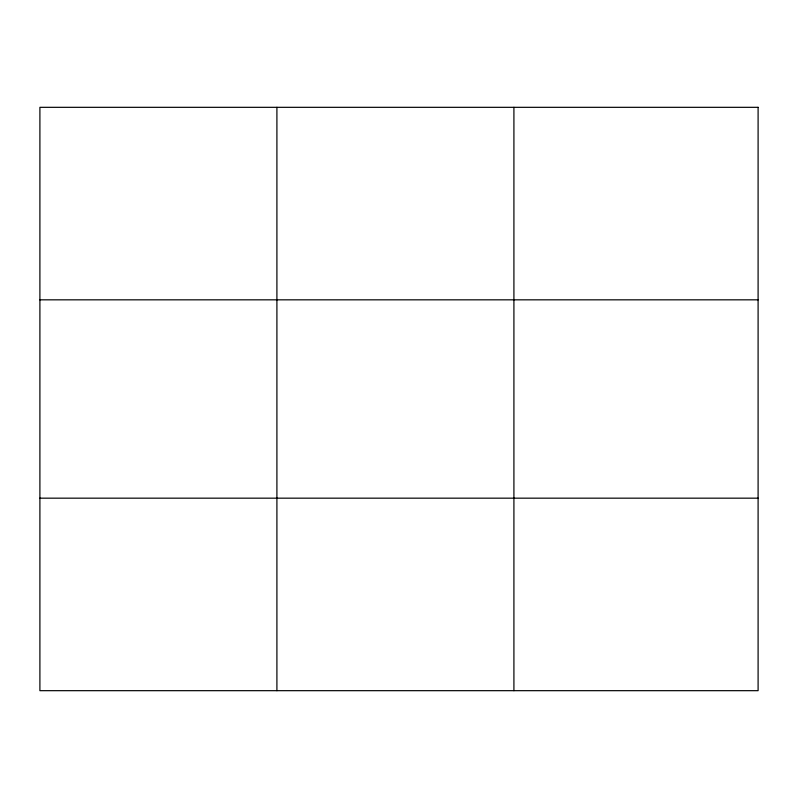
<?xml version="1.0" encoding="UTF-8"?>
<svg xmlns="http://www.w3.org/2000/svg" width="798" height="798" viewBox="0 0 798 798"><rect width="100%" height="100%" fill="white"/><g stroke="black" fill="none" stroke-linecap="round" stroke-linejoin="round"><path stroke-width="1.2" d="M276.906 107.321L276.906 690.679M513.912 107.321L513.912 690.679M39.9 299.829L758.1 299.829M39.9 498.171L758.1 498.171M758.1 107.321L758.1 690.679L39.9 690.679L39.9 107.321L758.1 107.321"/></g></svg>
